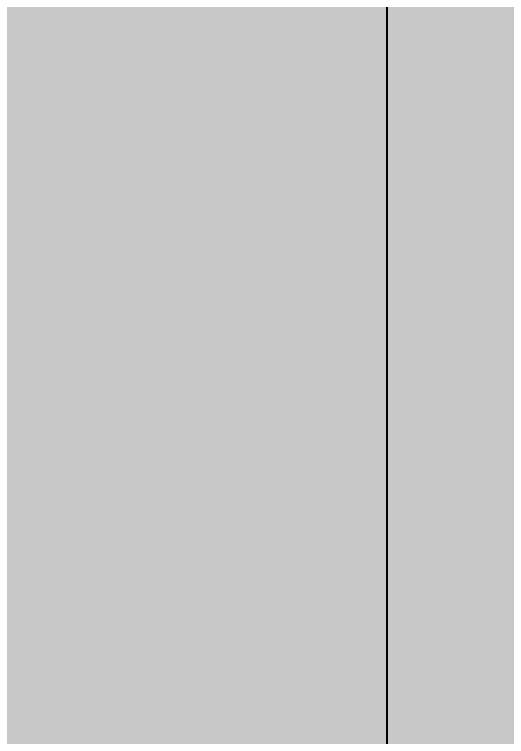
# Model space of a CAD drawing. Header units: inches. Extents: x -18 to 217, y -14 to 159.
# Drawn here: x 15.714 to 15.9979, y 25.2055 to 25.6219 of the extents above; entities that cross this region are included whole.
import ezdxf

# ---------------------------------------------------------------- set-up
doc = ezdxf.new("R2010")
doc.units = ezdxf.units.IN
for name, color, linetype in [('Bottom Layer', 5, 'Continuous'), ('Bottom Overlay', 54, 'Continuous'), ('Dimension', 6, 'Continuous'), ('Fabrication', 76, 'Continuous'), ('Top Layer', 1, 'Continuous'), ('Top Overlay', 2, 'Continuous'), ('Top Paste', 8, 'Continuous'), ('Top Solder', 216, 'Continuous')]:
    doc.layers.add(name, color=color, linetype=linetype)
doc.styles.add('Arial Black_Bold', font='', dxfattribs={"height": 0.2})
doc.styles.get('Arial Black_Bold').set_extended_font_data('Arial Black', bold=True)

# ---------------------------------------------------------------- blocks, each defined once
blk = doc.blocks.new('C___0402_20')
at = {"layer": 'Top Layer'}
blk.add_hatch(color=1, dxfattribs=at).paths.add_polyline_path([(-0.6985, -0.3175), (-0.6985, 0.3175), (-0.2413, 0.3175), (-0.2413, -0.3175)])
at = {"layer": 'Top Paste'}
blk.add_hatch(color=8, dxfattribs=at).paths.add_polyline_path([(-0.6985, -0.3175), (-0.6985, 0.3175), (-0.2413, 0.3175), (-0.2413, -0.3175)])
at = {"layer": 'Top Solder'}
blk.add_hatch(color=216, dxfattribs=at).paths.add_polyline_path([(-0.7585, -0.3775), (-0.7585, 0.3775), (-0.1813, 0.3775), (-0.1813, -0.3775)])
at = {"layer": 'Top Overlay', "const_width": 0.127}
blk.add_lwpolyline([(-0.7874, -0.4064), (-0.7874, 0.4064)], dxfattribs=at)

msp = doc.modelspace()

# ---------------------------------------------------------------- linework, layer by layer
at = {"layer": 'Bottom Layer'}
msp.add_line((15.92884, 26.29816), (15.92883, 19.06604), dxfattribs=at)
at = {"layer": 'Dimension', "const_width": 0.254}
msp.add_lwpolyline([(58.31, 19.467, 1), (13.31, 19.467, 1)], format="xyb", close=True, dxfattribs=at)
at = {"layer": 'Fabrication', "const_width": 0.0127}
for points in [[(53.19355, 31.33267, -1.1671), (15.67509, 13.58703)], [(53.19355, 31.33267, -1.1671), (15.67509, 13.58703)], [(53.19355, 31.33267, -1.1671), (15.67509, 13.58703)], [(53.19355, 31.33267, -1.1671), (15.67509, 13.58703)], [(15.67533, 25.51295, -0.076993), (18.42319, 31.32543)], [(15.67533, 25.51295, -0.076993), (18.42319, 31.32543)], [(15.67533, 25.51295, -0.076993), (18.42319, 31.32543)], [(15.67533, 25.51295, -0.076993), (18.42319, 31.32543)], [(54.51115, 31.13829, -1.205705), (14.17745, 15.54998)], [(54.51115, 31.13829, -1.205705), (14.17745, 15.54998)], [(14.17759, 23.54998, -0.093151), (17.10586, 31.1308)], [(14.17759, 23.54998, -0.093151), (17.10586, 31.1308)], [(16.39445, 24.54997, -0.501294), (15.67533, 25.51295)], [(16.39445, 24.54997, -0.501294), (15.67533, 25.51295)], [(16.39445, 24.54997, -0.501294), (15.67533, 25.51295)], [(16.39445, 24.54997, -0.501294), (15.67533, 25.51295)]]:
    msp.add_lwpolyline(points, format="xyb", dxfattribs=at)
at = {"layer": 'Top Layer', "const_width": 2.032}
msp.add_lwpolyline([(14.24462, 13.13485, -0.267603), (19.4524, 34.99795)], format="xyb", dxfattribs=at)
at = {"layer": 'Top Layer', "const_width": 0.508}
msp.add_lwpolyline([(15.97286, 25.17731), (16.16953, 25.91133)], dxfattribs=at)
at = {"layer": 'Top Layer', "const_width": 0.254}
msp.add_lwpolyline([(15.84586, 25.17731, 1), (16.09986, 25.17731, 1)], format="xyb", close=True, dxfattribs=at)

# ---------------------------------------------------------------- block references
at = {"rotation": 255}
msp.add_blockref('C___0402_20', (15.82495, 24.62528), dxfattribs=at)

# ---------------------------------------------------------------- texts
at = {"layer": 'Bottom Overlay', "style": 'Arial Black_Bold', "text_generation_flag": 2}
msp.add_text('BLDC', height=2.54, rotation=270, dxfattribs=at).set_placement((14.46862, 16.90197))

doc.saveas('drawing.dxf')
